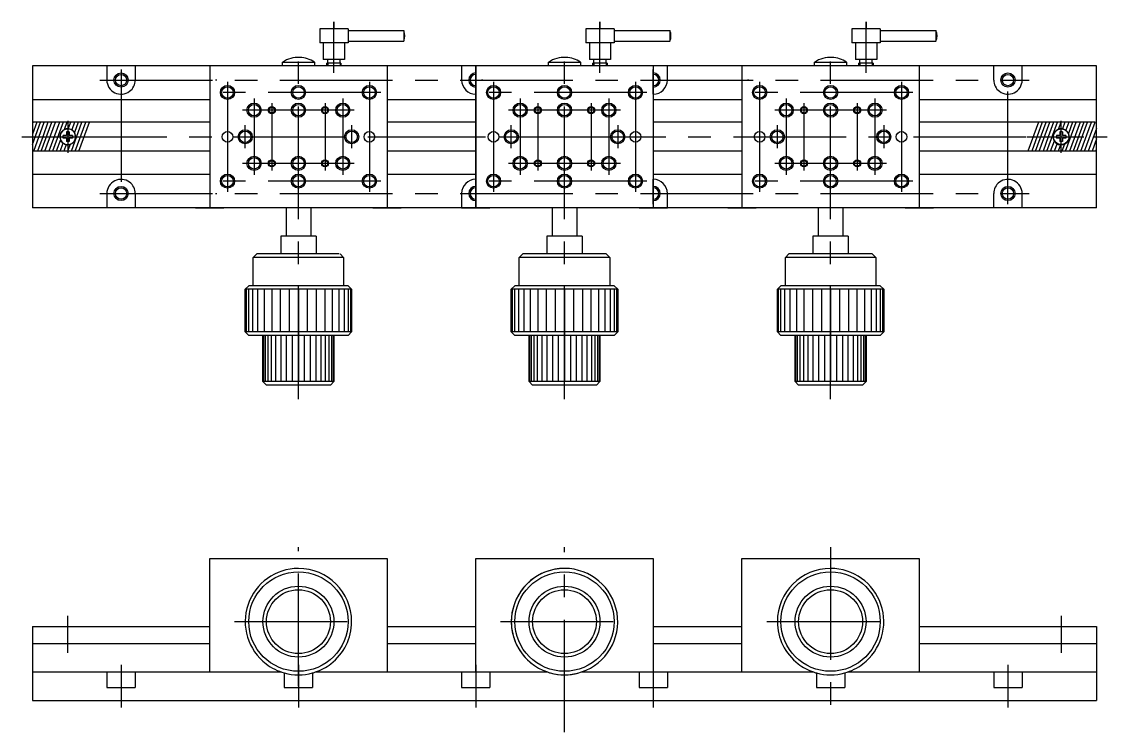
# Model space of a CAD drawing. Extents: x 10 to 536, y -169 to 372.
# Drawn here: x 47 to 353, y 171.9 to 372.3 of the extents above; entities that cross this region are included whole.
import ezdxf

# ---------------------------------------------------------------- set-up
doc = ezdxf.new("R2010")
doc.units = 0
doc.linetypes.add('CENTER', pattern=[50.8, 31.75, -6.35, 6.35, -6.35])
doc.layers.get('0').update_dxf_attribs({"linetype": 'CONTINUOUS'})
doc.layers.add('CENTER', color=1, linetype='CENTER')

msp = doc.modelspace()

# ---------------------------------------------------------------- linework, layer by layer
at = {"color": 7, "linetype": 'CONTINUOUS'}
for p, q in [((131, 370.29), (131, 366.29)), ((135, 370.29), (131, 370.29)), ((139, 370.29), (135, 370.29)), ((139, 370.29), (139, 366.29)), ((206, 370.29), (206, 366.29)), ((210, 370.29), (206, 370.29)), ((214, 370.29), (210, 370.29)), ((214, 370.29), (214, 366.29)), ((285, 370.29), (281, 370.29)), ((281, 370.29), (281, 366.29)), ((289, 370.29), (285, 370.29)), ((289, 370.29), (289, 366.29)), ((139, 369.79), (154.71, 369.79)), ((139, 369.79), (139, 366.79)), ((139, 369.54), (139, 367.04)), ((154.71, 369.79), (154.71, 366.79)), ((214, 369.79), (229.71, 369.79)), ((214, 369.79), (214, 366.79)), ((214, 369.54), (214, 367.04)), ((229.71, 369.79), (229.71, 366.79)), ((289, 369.79), (289, 366.79)), ((289, 369.79), (304.71, 369.79)), ((289, 369.54), (289, 367.04)), ((304.71, 369.79), (304.71, 366.79)), ((132, 366.29), (131, 366.29)), ((132, 366.29), (131.54, 366.29)), ((132, 366.29), (132, 361.59)), ((138, 366.29), (132, 366.29)), ((138.46, 366.29), (138, 366.29)), ((138, 366.29), (138, 361.59)), ((139, 366.29), (138.46, 366.29)), ((139, 367.04), (139, 366.29)), ((139, 366.79), (154.71, 366.79)), ((207, 366.29), (206, 366.29)), ((207, 366.29), (206.54, 366.29)), ((207, 366.29), (207, 361.59)), ((213, 366.29), (207, 366.29)), ((213.46, 366.29), (213, 366.29)), ((213, 366.29), (213, 361.59)), ((214, 366.29), (213.46, 366.29)), ((214, 367.04), (214, 366.29)), ((214, 366.79), (229.71, 366.79)), ((282, 366.29), (281, 366.29)), ((282, 366.29), (281.54, 366.29)), ((288, 366.29), (282, 366.29)), ((282, 366.29), (282, 361.59)), ((288, 366.29), (288, 361.59)), ((288.46, 366.29), (288, 366.29)), ((289, 366.29), (288.46, 366.29)), ((289, 367.04), (289, 366.29)), ((289, 366.79), (304.71, 366.79)), ((133.28, 361.59), (132, 361.59)), ((133, 361.59), (132.5, 361.59)), ((133.28, 360.59), (133.28, 361.59)), ((135, 361.59), (133.28, 361.59)), ((136.73, 361.59), (135, 361.59)), ((136.73, 361.59), (135, 361.59)), ((136.73, 360.59), (136.73, 361.59)), ((137, 361.59), (136.73, 361.59)), ((137, 361.59), (136.73, 361.59)), ((138, 361.59), (137, 361.59)), ((137.5, 361.59), (137, 361.59)), ((137.5, 361.59), (137, 361.59)), ((208.28, 361.59), (207, 361.59)), ((208, 361.59), (207.5, 361.59)), ((208.28, 360.59), (208.28, 361.59)), ((210, 361.59), (208.28, 361.59)), ((211.73, 361.59), (210, 361.59)), ((211.73, 361.59), (210, 361.59)), ((211.73, 360.59), (211.73, 361.59)), ((212, 361.59), (211.73, 361.59)), ((212, 361.59), (211.73, 361.59)), ((213, 361.59), (212, 361.59)), ((212.5, 361.59), (212, 361.59)), ((212.5, 361.59), (212, 361.59)), ((283.28, 361.59), (282, 361.59)), ((283, 361.59), (282.5, 361.59)), ((285, 361.59), (283.28, 361.59)), ((283.28, 360.59), (283.28, 361.59)), ((286.73, 361.59), (285, 361.59)), ((286.73, 361.59), (285, 361.59)), ((287, 361.59), (286.73, 361.59)), ((287, 361.59), (286.73, 361.59)), ((286.73, 360.59), (286.73, 361.59)), ((287.5, 361.59), (287, 361.59)), ((287.5, 361.59), (287, 361.59)), ((288, 361.59), (287, 361.59)), ((100, 359.84), (50, 359.84)), ((50, 359.84), (50, 357.84)), ((50, 359.84), (50, 357.84)), ((71, 359.84), (71, 355.84)), ((71, 359.84), (71, 355.84)), ((79, 359.84), (79, 355.84)), ((100, 359.84), (100, 319.84)), ((150, 359.84), (100, 359.84)), ((120.5, 359.84), (120.5, 360.85)), ((120.5, 360.85), (129.5, 360.85)), ((129.5, 360.85), (129.5, 359.84)), ((133.28, 360.59), (133, 360.59)), ((133, 359.84), (133, 360.59)), ((133.28, 359.84), (133, 359.84)), ((136.73, 360.59), (133.28, 360.59)), ((136.73, 359.84), (133.28, 359.84)), ((137, 360.59), (136.73, 360.59)), ((137, 359.84), (136.73, 359.84)), ((137, 360.59), (137, 359.84)), ((225, 359.84), (150, 359.84)), ((150, 359.84), (150, 319.84)), ((171, 359.84), (171, 355.84)), ((171, 359.84), (171, 355.84)), ((175, 319.84), (175, 359.84)), ((175, 359.84), (175, 319.84)), ((225, 359.84), (175, 359.84)), ((195.5, 359.84), (195.5, 360.85)), ((195.5, 360.85), (204.5, 360.85)), ((204.5, 360.85), (204.5, 359.84)), ((208.28, 360.59), (208, 360.59)), ((208, 359.84), (208, 360.59)), ((208.28, 359.84), (208, 359.84)), ((211.73, 360.59), (208.28, 360.59)), ((211.73, 359.84), (208.28, 359.84)), ((212, 360.59), (211.73, 360.59)), ((212, 359.84), (211.73, 359.84)), ((212, 360.59), (212, 359.84)), ((350, 359.84), (225, 359.84)), ((225, 359.84), (225, 319.84)), ((229, 355.84), (229, 359.84)), ((229, 355.84), (229, 359.84)), ((300, 359.84), (250, 359.84)), ((250, 359.84), (250, 343.94)), ((270.5, 360.85), (279.5, 360.85)), ((270.5, 359.84), (270.5, 360.85)), ((279.5, 360.85), (279.5, 359.84)), ((283, 359.84), (283, 360.59)), ((283.28, 360.59), (283, 360.59)), ((283.28, 359.84), (283, 359.84)), ((286.73, 360.59), (283.28, 360.59)), ((286.73, 359.84), (283.28, 359.84)), ((287, 360.59), (286.73, 360.59)), ((287, 359.84), (286.73, 359.84)), ((287, 360.59), (287, 359.84)), ((300, 359.84), (300, 343.94)), ((321, 355.84), (321, 359.84)), ((329, 355.84), (329, 359.84)), ((329, 355.84), (329, 359.84)), ((350, 342.2), (350, 359.84)), ((50, 357.84), (50, 319.84)), ((50, 354.09), (50, 343.94)), ((50, 350.34), (100, 350.34)), ((150, 350.34), (175, 350.34)), ((225, 350.34), (250, 350.34)), ((300, 350.34), (350, 350.34)), ((57.61, 343.94), (50, 343.94)), ((50, 343.94), (50, 343.84)), ((50, 343.84), (50, 343.5)), ((50, 343.5), (50, 340.58)), ((58.67, 343.94), (57.61, 343.94)), ((59.74, 343.94), (58.67, 343.94)), ((60.8, 343.94), (59.74, 343.94)), ((61.86, 343.94), (60.8, 343.94)), ((62.93, 343.94), (61.86, 343.94)), ((63.99, 343.94), (62.93, 343.94)), ((65.06, 343.94), (63.99, 343.94)), ((66.12, 343.94), (65.06, 343.94)), ((100, 343.94), (66.12, 343.94)), ((175, 343.94), (150, 343.94)), ((250, 343.94), (225, 343.94)), ((250, 343.94), (250, 335.74)), ((300, 343.94), (300, 335.74)), ((333.61, 343.94), (300, 343.94)), ((334.67, 343.94), (333.61, 343.94)), ((341.06, 343.94), (334.67, 343.94)), ((342.12, 343.94), (341.06, 343.94)), ((343.18, 343.94), (342.12, 343.94)), ((344.25, 343.94), (343.18, 343.94)), ((345.31, 343.94), (344.25, 343.94)), ((346.38, 343.94), (345.31, 343.94)), ((347.44, 343.94), (346.38, 343.94)), ((348.51, 343.94), (347.44, 343.94)), ((349.57, 343.94), (348.51, 343.94)), ((50, 340.58), (50, 337.65)), ((58.65, 339.44), (58.65, 340.24)), ((59.6, 340.24), (58.65, 340.24)), ((60.4, 341.19), (59.6, 341.19)), ((59.6, 341.19), (59.6, 340.24)), ((60.4, 341.19), (60.4, 340.24)), ((61.35, 340.24), (60.4, 340.24)), ((61.35, 340.24), (61.35, 339.44)), ((100, 342.34), (100, 337.34)), ((150, 339.84), (150, 337.34)), ((175, 342.34), (175, 337.34)), ((250, 342.34), (250, 337.34)), ((300, 339.84), (300, 337.34)), ((339.6, 340.24), (338.65, 340.24)), ((338.65, 340.24), (338.65, 339.44)), ((339.6, 341.19), (339.6, 340.24)), ((340.4, 341.19), (339.6, 341.19)), ((340.4, 341.19), (340.4, 340.24)), ((341.35, 340.24), (340.4, 340.24)), ((341.35, 340.24), (341.35, 339.44)), ((350, 339.27), (350, 342.2)), ((50, 337.65), (50, 335.84)), ((59.6, 339.44), (58.65, 339.44)), ((59.6, 339.44), (59.6, 338.49)), ((60.4, 338.49), (59.6, 338.49)), ((61.35, 339.44), (60.4, 339.44)), ((60.4, 339.44), (60.4, 338.49)), ((100, 337.34), (100, 325.59)), ((175, 337.34), (175, 325.59)), ((250, 337.34), (250, 325.59)), ((339.6, 339.44), (338.65, 339.44)), ((339.6, 339.44), (339.6, 338.49)), ((340.4, 338.49), (339.6, 338.49)), ((340.4, 339.44), (340.4, 338.49)), ((341.35, 339.44), (340.4, 339.44)), ((350, 336.35), (350, 339.27)), ((50, 335.84), (50, 329.34)), ((50.37, 335.74), (50, 335.74)), ((51.43, 335.74), (50.37, 335.74)), ((52.49, 335.74), (51.43, 335.74)), ((53.56, 335.74), (52.49, 335.74)), ((54.62, 335.74), (53.56, 335.74)), ((55.69, 335.74), (54.62, 335.74)), ((56.75, 335.74), (55.69, 335.74)), ((57.82, 335.74), (56.75, 335.74)), ((58.88, 335.74), (57.82, 335.74)), ((59.94, 335.74), (58.88, 335.74)), ((61.01, 335.74), (59.94, 335.74)), ((62.07, 335.74), (61.01, 335.74)), ((63.14, 335.74), (62.07, 335.74)), ((100, 335.74), (63.14, 335.74)), ((175, 335.74), (150, 335.74)), ((250, 335.74), (225, 335.74)), ((250, 335.74), (250, 319.84)), ((330.62, 335.74), (300, 335.74)), ((300, 335.74), (300, 319.84)), ((331.69, 335.74), (330.62, 335.74)), ((332.75, 335.74), (331.69, 335.74)), ((347.65, 335.74), (332.75, 335.74)), ((333.81, 335.74), (333.45, 335.74)), ((334.88, 335.74), (333.81, 335.74)), ((335.94, 335.74), (334.88, 335.74)), ((337.01, 335.74), (335.94, 335.74)), ((338.07, 335.74), (337.01, 335.74)), ((339.14, 335.74), (338.07, 335.74)), ((340.2, 335.74), (339.14, 335.74)), ((341.26, 335.74), (340.2, 335.74)), ((342.33, 335.74), (341.26, 335.74)), ((343.39, 335.74), (342.33, 335.74)), ((344.46, 335.74), (343.39, 335.74)), ((345.52, 335.74), (344.46, 335.74)), ((346.58, 335.74), (345.52, 335.74)), ((348.71, 335.74), (347.65, 335.74)), ((349.78, 335.74), (348.71, 335.74)), ((350, 335.74), (349.78, 335.74)), ((350, 335.74), (350, 336.35)), ((350, 329.71), (350, 335.74)), ((50, 329.34), (100, 329.34)), ((150, 329.34), (175, 329.34)), ((225, 329.34), (250, 329.34)), ((300, 329.34), (350, 329.34)), ((350, 325.59), (350, 329.71)), ((350, 319.84), (350, 325.59)), ((71, 323.84), (71, 319.84)), ((79, 323.84), (79, 319.84)), ((171, 323.84), (171, 319.84)), ((229, 319.84), (229, 323.84)), ((321, 319.84), (321, 323.84)), ((329, 319.84), (329, 323.84)), ((350, 319.84), (350, 324.24)), ((150, 319.84), (50, 319.84)), ((100, 319.84), (50, 319.84)), ((96, 319.84), (104, 319.84)), ((121.5, 319.84), (100, 319.84)), ((121.5, 319.84), (121.5, 311.84)), ((128.5, 319.84), (128.5, 311.84)), ((150, 319.84), (128.5, 319.84)), ((146, 319.84), (154, 319.84)), ((350, 319.84), (150, 319.84)), ((171, 319.84), (179, 319.84)), ((196.5, 319.84), (175, 319.84)), ((196.5, 319.84), (196.5, 311.84)), ((203.5, 319.84), (203.5, 311.84)), ((225, 319.84), (203.5, 319.84)), ((221, 319.84), (229, 319.84)), ((246, 319.84), (254, 319.84)), ((271.5, 319.84), (250, 319.84)), ((271.5, 319.84), (271.5, 311.84)), ((300, 319.84), (278.5, 319.84)), ((278.5, 319.84), (278.5, 311.84)), ((296, 319.84), (304, 319.84)), ((120, 311.84), (120, 306.84)), ((121.5, 311.84), (120, 311.84)), ((130, 311.84), (120, 311.84)), ((120, 311.84), (120, 306.84)), ((128.5, 311.84), (121.5, 311.84)), ((130, 311.84), (128.5, 311.84)), ((130, 311.84), (130, 306.84)), ((130, 311.84), (130, 306.84)), ((195, 311.84), (195, 306.84)), ((196.5, 311.84), (195, 311.84)), ((205, 311.84), (195, 311.84)), ((195, 311.84), (195, 306.84)), ((203.5, 311.84), (196.5, 311.84)), ((205, 311.84), (203.5, 311.84)), ((205, 311.84), (205, 306.84)), ((205, 311.84), (205, 306.84)), ((270, 311.84), (270, 306.84)), ((280, 311.84), (270, 311.84)), ((271.5, 311.84), (270, 311.84)), ((270, 311.84), (270, 306.84)), ((278.5, 311.84), (271.5, 311.84)), ((280, 311.84), (278.5, 311.84)), ((280, 311.84), (280, 306.84)), ((280, 311.84), (280, 306.84)), ((112.25, 305.84), (113.25, 306.84)), ((120, 306.84), (113.25, 306.84)), ((128.5, 306.84), (120, 306.84)), ((128.5, 306.84), (120, 306.84)), ((128.5, 306.84), (128.5, 306.74)), ((130, 306.84), (128.5, 306.84)), ((128.5, 306.84), (128.5, 306.74)), ((130, 306.84), (128.5, 306.84)), ((136.5, 306.84), (130, 306.84)), ((136.75, 306.84), (137.75, 305.84)), ((187.25, 305.84), (188.25, 306.84)), ((195, 306.84), (188.25, 306.84)), ((203.5, 306.84), (195, 306.84)), ((203.5, 306.84), (195, 306.84)), ((203.5, 306.84), (203.5, 306.74)), ((205, 306.84), (203.5, 306.84)), ((203.5, 306.84), (203.5, 306.74)), ((205, 306.84), (203.5, 306.84)), ((211.75, 306.84), (205, 306.84)), ((211.75, 306.84), (212.75, 305.84)), ((262.25, 305.84), (263.25, 306.84)), ((270, 306.84), (263.25, 306.84)), ((278.5, 306.84), (270, 306.84)), ((278.5, 306.84), (270, 306.84)), ((280, 306.84), (278.5, 306.84)), ((278.5, 306.84), (278.5, 306.74)), ((280, 306.84), (278.5, 306.84)), ((278.5, 306.84), (278.5, 306.74)), ((286.75, 306.84), (280, 306.84)), ((286.75, 306.84), (287.75, 305.84)), ((137.75, 305.84), (112.25, 305.84)), ((112.25, 297.84), (112.25, 305.84)), ((137.75, 305.84), (137.75, 297.84)), ((212.75, 305.84), (187.25, 305.84)), ((187.25, 297.84), (187.25, 305.84)), ((212.75, 305.84), (212.75, 297.84)), ((262.25, 297.84), (262.25, 305.84)), ((287.75, 305.84), (262.25, 305.84)), ((287.75, 305.84), (287.75, 297.84)), ((110, 296.84), (111, 297.84)), ((110, 284.84), (110, 296.84)), ((110.23, 296.84), (110, 296.84)), ((125, 296.84), (110, 296.84)), ((110, 296.84), (110, 284.84)), ((110.9, 296.84), (110.23, 296.84)), ((112.01, 296.84), (110.9, 296.84)), ((139, 297.84), (111, 297.84)), ((113.51, 296.84), (112.01, 296.84)), ((115.36, 296.84), (113.51, 296.84)), ((117.5, 296.84), (115.36, 296.84)), ((119.87, 296.84), (117.5, 296.84)), ((122.4, 296.84), (119.87, 296.84)), ((125, 296.84), (122.4, 296.84)), ((127.6, 296.84), (125, 296.84)), ((130.13, 296.84), (127.6, 296.84)), ((132.5, 296.84), (130.13, 296.84)), ((134.64, 296.84), (132.5, 296.84)), ((136.49, 296.84), (134.64, 296.84)), ((137.99, 296.84), (136.49, 296.84)), ((139.1, 296.84), (137.99, 296.84)), ((140, 296.84), (139, 297.84)), ((139.77, 296.84), (139.1, 296.84)), ((140, 296.84), (139.77, 296.84)), ((140, 296.84), (140, 284.84)), ((185, 296.84), (186, 297.84)), ((185, 284.84), (185, 296.84)), ((185.06, 296.84), (185, 296.84)), ((200, 296.84), (185, 296.84)), ((185, 296.84), (185, 284.84)), ((185.23, 296.84), (185.06, 296.84)), ((185.51, 296.84), (185.23, 296.84)), ((185.9, 296.84), (185.51, 296.84)), ((186.41, 296.84), (185.9, 296.84)), ((214, 297.84), (186, 297.84)), ((187.01, 296.84), (186.41, 296.84)), ((187.71, 296.84), (187.01, 296.84)), ((188.51, 296.84), (187.71, 296.84)), ((189.39, 296.84), (188.51, 296.84)), ((190.36, 296.84), (189.39, 296.84)), ((191.4, 296.84), (190.36, 296.84)), ((192.5, 296.84), (191.4, 296.84)), ((193.66, 296.84), (192.5, 296.84)), ((194.87, 296.84), (193.66, 296.84)), ((196.12, 296.84), (194.87, 296.84)), ((197.4, 296.84), (196.12, 296.84)), ((198.69, 296.84), (197.4, 296.84)), ((200, 296.84), (198.69, 296.84)), ((201.31, 296.84), (200, 296.84)), ((202.6, 296.84), (201.31, 296.84)), ((203.88, 296.84), (202.6, 296.84)), ((205.13, 296.84), (203.88, 296.84)), ((206.34, 296.84), (205.13, 296.84)), ((207.5, 296.84), (206.34, 296.84)), ((208.6, 296.84), (207.5, 296.84)), ((209.64, 296.84), (208.6, 296.84)), ((210.61, 296.84), (209.64, 296.84)), ((211.49, 296.84), (210.61, 296.84)), ((212.29, 296.84), (211.49, 296.84)), ((212.99, 296.84), (212.29, 296.84)), ((213.59, 296.84), (212.99, 296.84)), ((214.1, 296.84), (213.59, 296.84)), ((215, 296.84), (214, 297.84)), ((214.49, 296.84), (214.1, 296.84)), ((214.77, 296.84), (214.49, 296.84)), ((214.94, 296.84), (214.77, 296.84)), ((215, 296.84), (214.94, 296.84)), ((215, 296.84), (215, 284.84)), ((260, 296.84), (261, 297.84)), ((260, 296.84), (260, 284.84)), ((275, 296.84), (260, 296.84)), ((260.06, 296.84), (260, 296.84)), ((260, 284.84), (260, 296.84)), ((260.23, 296.84), (260.06, 296.84)), ((260.51, 296.84), (260.23, 296.84)), ((260.9, 296.84), (260.51, 296.84)), ((261.41, 296.84), (260.9, 296.84)), ((289, 297.84), (261, 297.84)), ((262.01, 296.84), (261.41, 296.84)), ((262.71, 296.84), (262.01, 296.84)), ((263.51, 296.84), (262.71, 296.84)), ((264.39, 296.84), (263.51, 296.84)), ((265.36, 296.84), (264.39, 296.84)), ((266.4, 296.84), (265.36, 296.84)), ((267.5, 296.84), (266.4, 296.84)), ((268.66, 296.84), (267.5, 296.84)), ((269.87, 296.84), (268.66, 296.84)), ((271.12, 296.84), (269.87, 296.84)), ((272.4, 296.84), (271.12, 296.84)), ((273.69, 296.84), (272.4, 296.84)), ((275, 296.84), (273.69, 296.84)), ((276.31, 296.84), (275, 296.84)), ((277.6, 296.84), (276.31, 296.84)), ((278.88, 296.84), (277.6, 296.84)), ((280.13, 296.84), (278.88, 296.84)), ((281.34, 296.84), (280.13, 296.84)), ((282.5, 296.84), (281.34, 296.84)), ((283.6, 296.84), (282.5, 296.84)), ((284.64, 296.84), (283.6, 296.84)), ((285.61, 296.84), (284.64, 296.84)), ((286.49, 296.84), (285.61, 296.84)), ((287.29, 296.84), (286.49, 296.84)), ((287.99, 296.84), (287.29, 296.84)), ((288.59, 296.84), (287.99, 296.84)), ((289.1, 296.84), (288.59, 296.84)), ((290, 296.84), (289, 297.84)), ((289.49, 296.84), (289.1, 296.84)), ((289.77, 296.84), (289.49, 296.84)), ((289.94, 296.84), (289.77, 296.84)), ((290, 296.84), (289.94, 296.84)), ((290, 296.84), (290, 284.84)), ((110.23, 284.84), (110, 284.84)), ((125, 284.84), (110, 284.84)), ((110, 284.84), (111, 283.84)), ((110.9, 284.84), (110.23, 284.84)), ((112.01, 284.84), (110.9, 284.84)), ((113.51, 284.84), (112.01, 284.84)), ((115.36, 284.84), (113.51, 284.84)), ((117.5, 284.84), (115.36, 284.84)), ((119.87, 284.84), (117.5, 284.84)), ((122.4, 284.84), (119.87, 284.84)), ((125, 284.84), (122.4, 284.84)), ((127.6, 284.84), (125, 284.84)), ((130.13, 284.84), (127.6, 284.84)), ((132.5, 284.84), (130.13, 284.84)), ((134.64, 284.84), (132.5, 284.84)), ((136.49, 284.84), (134.64, 284.84)), ((137.99, 284.84), (136.49, 284.84)), ((139.1, 284.84), (137.99, 284.84)), ((140, 284.84), (139, 283.84)), ((139.77, 284.84), (139.1, 284.84)), ((140, 284.84), (139.77, 284.84)), ((185.06, 284.84), (185, 284.84)), ((200, 284.84), (185, 284.84)), ((185, 284.84), (186, 283.84)), ((185.23, 284.84), (185.06, 284.84)), ((185.51, 284.84), (185.23, 284.84)), ((185.9, 284.84), (185.51, 284.84)), ((186.41, 284.84), (185.9, 284.84)), ((187.01, 284.84), (186.41, 284.84)), ((187.71, 284.84), (187.01, 284.84)), ((188.51, 284.84), (187.71, 284.84)), ((189.39, 284.84), (188.51, 284.84)), ((190.36, 284.84), (189.39, 284.84)), ((191.4, 284.84), (190.36, 284.84)), ((192.5, 284.84), (191.4, 284.84)), ((193.66, 284.84), (192.5, 284.84)), ((194.87, 284.84), (193.66, 284.84)), ((196.12, 284.84), (194.87, 284.84)), ((197.4, 284.84), (196.12, 284.84)), ((198.69, 284.84), (197.4, 284.84)), ((200, 284.84), (198.69, 284.84)), ((201.31, 284.84), (200, 284.84)), ((202.6, 284.84), (201.31, 284.84)), ((203.88, 284.84), (202.6, 284.84)), ((205.13, 284.84), (203.88, 284.84)), ((206.34, 284.84), (205.13, 284.84)), ((207.5, 284.84), (206.34, 284.84)), ((208.6, 284.84), (207.5, 284.84)), ((209.64, 284.84), (208.6, 284.84)), ((210.61, 284.84), (209.64, 284.84)), ((211.49, 284.84), (210.61, 284.84)), ((212.29, 284.84), (211.49, 284.84)), ((212.99, 284.84), (212.29, 284.84)), ((213.59, 284.84), (212.99, 284.84)), ((214.1, 284.84), (213.59, 284.84)), ((215, 284.84), (214, 283.84)), ((214.49, 284.84), (214.1, 284.84)), ((214.77, 284.84), (214.49, 284.84)), ((214.94, 284.84), (214.77, 284.84)), ((215, 284.84), (214.94, 284.84)), ((260, 284.84), (261, 283.84)), ((275, 284.84), (260, 284.84)), ((260.06, 284.84), (260, 284.84)), ((260.23, 284.84), (260.06, 284.84)), ((260.51, 284.84), (260.23, 284.84)), ((260.9, 284.84), (260.51, 284.84)), ((261.41, 284.84), (260.9, 284.84)), ((262.01, 284.84), (261.41, 284.84)), ((262.71, 284.84), (262.01, 284.84)), ((263.51, 284.84), (262.71, 284.84)), ((264.39, 284.84), (263.51, 284.84)), ((265.36, 284.84), (264.39, 284.84)), ((266.4, 284.84), (265.36, 284.84)), ((267.5, 284.84), (266.4, 284.84)), ((268.66, 284.84), (267.5, 284.84)), ((269.87, 284.84), (268.66, 284.84)), ((271.12, 284.84), (269.87, 284.84)), ((272.4, 284.84), (271.12, 284.84)), ((273.69, 284.84), (272.4, 284.84)), ((275, 284.84), (273.69, 284.84)), ((276.31, 284.84), (275, 284.84)), ((277.6, 284.84), (276.31, 284.84)), ((278.88, 284.84), (277.6, 284.84)), ((280.13, 284.84), (278.88, 284.84)), ((281.34, 284.84), (280.13, 284.84)), ((282.5, 284.84), (281.34, 284.84)), ((283.6, 284.84), (282.5, 284.84)), ((284.64, 284.84), (283.6, 284.84)), ((285.61, 284.84), (284.64, 284.84)), ((286.49, 284.84), (285.61, 284.84)), ((287.29, 284.84), (286.49, 284.84)), ((287.99, 284.84), (287.29, 284.84)), ((288.59, 284.84), (287.99, 284.84)), ((289.1, 284.84), (288.59, 284.84)), ((290, 284.84), (289, 283.84)), ((289.49, 284.84), (289.1, 284.84)), ((289.77, 284.84), (289.49, 284.84)), ((289.94, 284.84), (289.77, 284.84)), ((290, 284.84), (289.94, 284.84)), ((115.15, 283.84), (111, 283.84)), ((125, 283.84), (111, 283.84)), ((115, 270.84), (115, 283.84)), ((115, 283.84), (115, 270.84)), ((115.6, 283.84), (115.15, 283.84)), ((116.34, 283.84), (115.6, 283.84)), ((117.34, 283.84), (116.34, 283.84)), ((118.57, 283.84), (117.34, 283.84)), ((120, 283.84), (118.57, 283.84)), ((121.58, 283.84), (120, 283.84)), ((123.26, 283.84), (121.58, 283.84)), ((125, 283.84), (123.26, 283.84)), ((126.74, 283.84), (125, 283.84)), ((128.42, 283.84), (126.74, 283.84)), ((130, 283.84), (128.42, 283.84)), ((131.43, 283.84), (130, 283.84)), ((132.66, 283.84), (131.43, 283.84)), ((133.66, 283.84), (132.66, 283.84)), ((134.4, 283.84), (133.66, 283.84)), ((134.85, 283.84), (134.4, 283.84)), ((139, 283.84), (134.85, 283.84)), ((135, 283.84), (135, 270.84)), ((190.04, 283.84), (186, 283.84)), ((200, 283.84), (186, 283.84)), ((190, 270.84), (190, 283.84)), ((190, 283.84), (190, 270.84)), ((190.15, 283.84), (190.04, 283.84)), ((190.34, 283.84), (190.15, 283.84)), ((190.6, 283.84), (190.34, 283.84)), ((190.94, 283.84), (190.6, 283.84)), ((191.34, 283.84), (190.94, 283.84)), ((191.81, 283.84), (191.34, 283.84)), ((192.34, 283.84), (191.81, 283.84)), ((192.93, 283.84), (192.34, 283.84)), ((193.57, 283.84), (192.93, 283.84)), ((194.26, 283.84), (193.57, 283.84)), ((195, 283.84), (194.26, 283.84)), ((195.77, 283.84), (195, 283.84)), ((196.58, 283.84), (195.77, 283.84)), ((197.41, 283.84), (196.58, 283.84)), ((198.26, 283.84), (197.41, 283.84)), ((199.13, 283.84), (198.26, 283.84)), ((200, 283.84), (199.13, 283.84)), ((200.87, 283.84), (200, 283.84)), ((201.74, 283.84), (200.87, 283.84)), ((202.59, 283.84), (201.74, 283.84)), ((203.42, 283.84), (202.59, 283.84)), ((204.23, 283.84), (203.42, 283.84)), ((205, 283.84), (204.23, 283.84)), ((205.74, 283.84), (205, 283.84)), ((206.43, 283.84), (205.74, 283.84)), ((207.07, 283.84), (206.43, 283.84)), ((207.66, 283.84), (207.07, 283.84)), ((208.19, 283.84), (207.66, 283.84)), ((208.66, 283.84), (208.19, 283.84)), ((209.06, 283.84), (208.66, 283.84)), ((209.4, 283.84), (209.06, 283.84)), ((209.66, 283.84), (209.4, 283.84)), ((209.85, 283.84), (209.66, 283.84)), ((209.96, 283.84), (209.85, 283.84)), ((214, 283.84), (209.96, 283.84)), ((210, 283.84), (210, 270.84)), ((275, 283.84), (261, 283.84)), ((265.04, 283.84), (261, 283.84)), ((265, 283.84), (265, 270.84)), ((265, 270.84), (265, 283.84)), ((265.15, 283.84), (265.04, 283.84)), ((265.34, 283.84), (265.15, 283.84)), ((265.6, 283.84), (265.34, 283.84)), ((265.94, 283.84), (265.6, 283.84)), ((266.34, 283.84), (265.94, 283.84)), ((266.81, 283.84), (266.34, 283.84)), ((267.34, 283.84), (266.81, 283.84)), ((267.93, 283.84), (267.34, 283.84)), ((268.57, 283.84), (267.93, 283.84)), ((269.26, 283.84), (268.57, 283.84)), ((270, 283.84), (269.26, 283.84)), ((270.77, 283.84), (270, 283.84)), ((271.58, 283.84), (270.77, 283.84)), ((272.41, 283.84), (271.58, 283.84)), ((273.26, 283.84), (272.41, 283.84)), ((274.13, 283.84), (273.26, 283.84)), ((275, 283.84), (274.13, 283.84)), ((275.87, 283.84), (275, 283.84)), ((276.74, 283.84), (275.87, 283.84)), ((277.59, 283.84), (276.74, 283.84)), ((278.42, 283.84), (277.59, 283.84)), ((279.23, 283.84), (278.42, 283.84)), ((280, 283.84), (279.23, 283.84)), ((280.74, 283.84), (280, 283.84)), ((281.43, 283.84), (280.74, 283.84)), ((282.07, 283.84), (281.43, 283.84)), ((282.66, 283.84), (282.07, 283.84)), ((283.19, 283.84), (282.66, 283.84)), ((283.66, 283.84), (283.19, 283.84)), ((284.06, 283.84), (283.66, 283.84)), ((284.4, 283.84), (284.06, 283.84)), ((284.66, 283.84), (284.4, 283.84)), ((284.85, 283.84), (284.66, 283.84)), ((284.96, 283.84), (284.85, 283.84)), ((289, 283.84), (284.96, 283.84)), ((285, 283.84), (285, 270.84)), ((115.15, 270.84), (115, 270.84)), ((125, 270.84), (115, 270.84)), ((115, 270.84), (116, 269.84)), ((115.6, 270.84), (115.15, 270.84)), ((116.34, 270.84), (115.6, 270.84)), ((134, 269.84), (116, 269.84)), ((117.34, 270.84), (116.34, 270.84)), ((118.57, 270.84), (117.34, 270.84)), ((120, 270.84), (118.57, 270.84)), ((121.58, 270.84), (120, 270.84)), ((125, 269.84), (121.5, 269.84)), ((123.26, 270.84), (121.58, 270.84)), ((125, 270.84), (123.26, 270.84)), ((126.74, 270.84), (125, 270.84)), ((128.42, 270.84), (126.74, 270.84)), ((130, 270.84), (128.42, 270.84)), ((131.43, 270.84), (130, 270.84)), ((132.66, 270.84), (131.43, 270.84)), ((133.66, 270.84), (132.66, 270.84)), ((134.4, 270.84), (133.66, 270.84)), ((135, 270.84), (134, 269.84)), ((134.85, 270.84), (134.4, 270.84)), ((135, 270.84), (134.85, 270.84)), ((190.04, 270.84), (190, 270.84)), ((200, 270.84), (190, 270.84)), ((190, 270.84), (191, 269.84)), ((190.15, 270.84), (190.04, 270.84)), ((190.34, 270.84), (190.15, 270.84)), ((190.6, 270.84), (190.34, 270.84)), ((190.94, 270.84), (190.6, 270.84)), ((191.34, 270.84), (190.94, 270.84)), ((209, 269.84), (191, 269.84)), ((191.81, 270.84), (191.34, 270.84)), ((192.34, 270.84), (191.81, 270.84)), ((192.93, 270.84), (192.34, 270.84)), ((193.57, 270.84), (192.93, 270.84)), ((194.26, 270.84), (193.57, 270.84)), ((195, 270.84), (194.26, 270.84)), ((195.77, 270.84), (195, 270.84)), ((196.58, 270.84), (195.77, 270.84)), ((200, 269.84), (196.5, 269.84)), ((197.41, 270.84), (196.58, 270.84)), ((198.26, 270.84), (197.41, 270.84)), ((199.13, 270.84), (198.26, 270.84)), ((200, 270.84), (199.13, 270.84)), ((200.87, 270.84), (200, 270.84)), ((201.74, 270.84), (200.87, 270.84)), ((202.59, 270.84), (201.74, 270.84)), ((203.42, 270.84), (202.59, 270.84)), ((204.23, 270.84), (203.42, 270.84)), ((205, 270.84), (204.23, 270.84)), ((205.74, 270.84), (205, 270.84)), ((206.43, 270.84), (205.74, 270.84)), ((207.07, 270.84), (206.43, 270.84)), ((207.66, 270.84), (207.07, 270.84)), ((208.19, 270.84), (207.66, 270.84)), ((208.66, 270.84), (208.19, 270.84)), ((209.06, 270.84), (208.66, 270.84)), ((210, 270.84), (209, 269.84)), ((209.4, 270.84), (209.06, 270.84)), ((209.66, 270.84), (209.4, 270.84)), ((209.85, 270.84), (209.66, 270.84)), ((209.96, 270.84), (209.85, 270.84)), ((210, 270.84), (209.96, 270.84)), ((265, 270.84), (266, 269.84)), ((275, 270.84), (265, 270.84)), ((265.04, 270.84), (265, 270.84)), ((265.15, 270.84), (265.04, 270.84)), ((265.34, 270.84), (265.15, 270.84)), ((265.6, 270.84), (265.34, 270.84)), ((265.94, 270.84), (265.6, 270.84)), ((266.34, 270.84), (265.94, 270.84)), ((284, 269.84), (266, 269.84)), ((266.81, 270.84), (266.34, 270.84)), ((267.34, 270.84), (266.81, 270.84)), ((267.93, 270.84), (267.34, 270.84)), ((268.57, 270.84), (267.93, 270.84)), ((269.26, 270.84), (268.57, 270.84)), ((270, 270.84), (269.26, 270.84)), ((270.77, 270.84), (270, 270.84)), ((271.58, 270.84), (270.77, 270.84)), ((275, 269.84), (271.5, 269.84)), ((272.41, 270.84), (271.58, 270.84)), ((273.26, 270.84), (272.41, 270.84)), ((274.13, 270.84), (273.26, 270.84)), ((275, 270.84), (274.13, 270.84)), ((275.87, 270.84), (275, 270.84)), ((276.74, 270.84), (275.87, 270.84)), ((277.59, 270.84), (276.74, 270.84)), ((278.42, 270.84), (277.59, 270.84)), ((279.23, 270.84), (278.42, 270.84)), ((280, 270.84), (279.23, 270.84)), ((280.74, 270.84), (280, 270.84)), ((281.43, 270.84), (280.74, 270.84)), ((282.07, 270.84), (281.43, 270.84)), ((282.66, 270.84), (282.07, 270.84)), ((283.19, 270.84), (282.66, 270.84)), ((283.66, 270.84), (283.19, 270.84)), ((284.06, 270.84), (283.66, 270.84)), ((285, 270.84), (284, 269.84)), ((284.4, 270.84), (284.06, 270.84)), ((284.66, 270.84), (284.4, 270.84)), ((284.85, 270.84), (284.66, 270.84)), ((284.96, 270.84), (284.85, 270.84)), ((285, 270.84), (284.96, 270.84)), ((100, 220.92), (150, 220.92)), ((100, 193.72), (100, 220.92)), ((150, 220.92), (150, 201.72)), ((175, 220.92), (225, 220.92)), ((175, 201.72), (175, 220.92)), ((225, 220.92), (225, 193.72)), ((250, 201.72), (250, 220.92)), ((250, 220.92), (300, 220.92)), ((300, 220.92), (300, 193.72)), ((50, 201.72), (50, 188.92)), ((50, 201.72), (100, 201.72)), ((150, 201.72), (175, 201.72)), ((150, 201.72), (150, 196.92)), ((175, 196.92), (175, 201.72)), ((225, 201.72), (250, 201.72)), ((250, 196.92), (250, 201.72)), ((300, 201.72), (350, 201.72)), ((350, 201.72), (350, 188.92)), ((50, 196.92), (100, 196.92)), ((150, 196.92), (175, 196.92)), ((150, 196.92), (150, 193.72)), ((175, 193.72), (175, 196.92)), ((225, 196.92), (250, 196.92)), ((250, 193.72), (250, 196.92)), ((300, 196.92), (350, 196.92)), ((100, 188.92), (100, 193.72)), ((150, 193.72), (150, 188.92)), ((175, 188.92), (175, 193.72)), ((225, 193.72), (225, 188.92)), ((250, 188.92), (250, 193.72)), ((300, 193.72), (300, 188.92)), ((50, 188.92), (120.17, 188.92)), ((50, 188.92), (50, 180.92)), ((71, 188.92), (71, 184.52)), ((79, 188.92), (79, 184.52)), ((121, 188.66), (121, 184.52)), ((129, 188.66), (129, 184.52)), ((129.83, 188.92), (195.17, 188.92)), ((171, 188.92), (171, 184.52)), ((179, 188.92), (179, 184.52)), ((204.83, 188.92), (270.17, 188.92)), ((221, 188.92), (221, 184.52)), ((229, 188.92), (229, 184.52)), ((271, 188.66), (271, 184.52)), ((279, 188.66), (279, 184.52)), ((279.83, 188.92), (350, 188.92)), ((321, 188.92), (321, 184.52)), ((329, 188.92), (329, 184.52)), ((350, 188.92), (350, 180.92)), ((71, 184.52), (79, 184.52)), ((121, 184.52), (129, 184.52)), ((171, 184.52), (179, 184.52)), ((221, 184.52), (229, 184.52)), ((271, 184.52), (279, 184.52)), ((321, 184.52), (329, 184.52)), ((50, 180.92), (350, 180.92))]:
    msp.add_line(p, q, dxfattribs=at)
at = {"color": 3, "linetype": 'CONTINUOUS'}
for p, q in [((133.28, 360.59), (133.28, 359.84)), ((136.73, 360.59), (136.73, 359.84)), ((208.28, 360.59), (208.28, 359.84)), ((211.73, 360.59), (211.73, 359.84)), ((283.28, 360.59), (283.28, 359.84)), ((286.73, 360.59), (286.73, 359.84)), ((50.16, 343.94), (50, 343.5)), ((51.22, 343.94), (50, 340.58)), ((50, 337.65), (52.29, 343.94)), ((50.37, 335.74), (53.35, 343.94)), ((52.49, 335.74), (55.48, 343.94)), ((54.41, 343.94), (52.92, 339.84)), ((53.56, 335.74), (56.54, 343.94)), ((57.61, 343.94), (54.62, 335.74)), ((58.67, 343.94), (55.69, 335.74)), ((59.74, 343.94), (58.97, 341.84)), ((60.13, 342.08), (60.8, 343.94)), ((61.01, 335.74), (63.99, 343.94)), ((61.86, 343.94), (61.09, 341.8)), ((62.93, 343.94), (61.88, 341.07)), ((62.07, 335.74), (65.06, 343.94)), ((63.14, 335.74), (66.12, 343.94)), ((333.61, 343.94), (330.62, 335.74)), ((334.67, 343.94), (331.69, 335.74)), ((332.75, 335.74), (335.73, 343.94)), ((333.81, 335.74), (336.8, 343.94)), ((335.94, 335.74), (338.93, 343.94)), ((337.86, 343.94), (336.37, 339.84)), ((339.27, 341.97), (339.99, 343.94)), ((341.06, 343.94), (340.37, 342.05)), ((341.26, 335.74), (344.25, 343.94)), ((342.12, 343.94), (341.3, 341.67)), ((343.18, 343.94), (342.04, 340.79)), ((345.31, 343.94), (342.33, 335.74)), ((346.38, 343.94), (343.39, 335.74)), ((344.46, 335.74), (347.44, 343.94)), ((345.52, 335.74), (348.51, 343.94)), ((346.58, 335.74), (349.57, 343.94)), ((52.92, 339.84), (51.43, 335.74)), ((336.37, 339.84), (334.88, 335.74)), ((350, 342.2), (347.65, 335.74)), ((57.93, 338.96), (56.75, 335.74)), ((57.82, 335.74), (58.65, 338.03)), ((59.57, 337.63), (58.88, 335.74)), ((60.65, 337.68), (59.94, 335.74)), ((337.01, 335.74), (338.08, 338.67)), ((338.86, 337.9), (338.07, 335.74)), ((339.81, 337.59), (339.14, 335.74)), ((340.95, 337.8), (340.2, 335.74)), ((350, 339.27), (348.71, 335.74)), ((349.78, 335.74), (350, 336.35)), ((110.23, 296.84), (110.23, 284.84)), ((110.9, 296.84), (110.9, 284.84)), ((112.01, 296.84), (112.01, 284.84)), ((113.51, 296.84), (113.51, 284.84)), ((115.36, 296.84), (115.36, 284.84)), ((117.5, 296.84), (117.5, 284.84)), ((119.87, 296.84), (119.87, 284.84)), ((122.4, 296.84), (122.4, 284.84)), ((125, 296.84), (125, 284.84)), ((127.6, 284.84), (127.6, 296.84)), ((130.13, 284.84), (130.13, 296.84)), ((132.5, 284.84), (132.5, 296.84)), ((134.64, 284.84), (134.64, 296.84)), ((136.49, 284.84), (136.49, 296.84)), ((137.99, 284.84), (137.99, 296.84)), ((139.1, 284.84), (139.1, 296.84)), ((139.77, 284.84), (139.77, 296.84)), ((185.23, 296.84), (185.23, 284.84)), ((185.9, 296.84), (185.9, 284.84)), ((187.01, 296.84), (187.01, 284.84)), ((188.51, 296.84), (188.51, 284.84)), ((190.36, 296.84), (190.36, 284.84)), ((192.5, 296.84), (192.5, 284.84)), ((194.87, 296.84), (194.87, 284.84)), ((197.4, 296.84), (197.4, 284.84)), ((200, 296.84), (200, 284.84)), ((202.6, 284.84), (202.6, 296.84)), ((205.13, 284.84), (205.13, 296.84)), ((207.5, 284.84), (207.5, 296.84)), ((209.64, 284.84), (209.64, 296.84)), ((211.49, 284.84), (211.49, 296.84)), ((212.99, 284.84), (212.99, 296.84)), ((214.1, 284.84), (214.1, 296.84)), ((214.77, 284.84), (214.77, 296.84)), ((260.23, 296.84), (260.23, 284.84)), ((260.9, 296.84), (260.9, 284.84)), ((262.01, 296.84), (262.01, 284.84)), ((263.51, 296.84), (263.51, 284.84)), ((265.36, 296.84), (265.36, 284.84)), ((267.5, 296.84), (267.5, 284.84)), ((269.87, 296.84), (269.87, 284.84)), ((272.4, 296.84), (272.4, 284.84)), ((275, 296.84), (275, 284.84)), ((277.6, 284.84), (277.6, 296.84)), ((280.13, 284.84), (280.13, 296.84)), ((282.5, 284.84), (282.5, 296.84)), ((284.64, 284.84), (284.64, 296.84)), ((286.49, 284.84), (286.49, 296.84)), ((287.99, 284.84), (287.99, 296.84)), ((289.1, 284.84), (289.1, 296.84)), ((289.77, 284.84), (289.77, 296.84)), ((115.15, 283.84), (115.15, 270.84)), ((115.6, 283.84), (115.6, 270.84)), ((116.34, 283.84), (116.34, 270.84)), ((117.34, 283.84), (117.34, 270.84)), ((118.57, 283.84), (118.57, 270.84)), ((120, 283.84), (120, 270.84)), ((121.58, 283.84), (121.58, 270.84)), ((123.26, 283.84), (123.26, 270.84)), ((125, 270.84), (125, 283.84)), ((126.74, 270.84), (126.74, 283.84)), ((128.42, 270.84), (128.42, 283.84)), ((130, 270.84), (130, 283.84)), ((131.43, 270.84), (131.43, 283.84)), ((132.66, 270.84), (132.66, 283.84)), ((133.66, 270.84), (133.66, 283.84)), ((134.4, 270.84), (134.4, 283.84)), ((134.85, 270.84), (134.85, 283.84)), ((190.15, 283.84), (190.15, 270.84)), ((190.6, 283.84), (190.6, 270.84)), ((191.34, 283.84), (191.34, 270.84)), ((192.34, 283.84), (192.34, 270.84)), ((193.57, 283.84), (193.57, 270.84)), ((195, 283.84), (195, 270.84)), ((196.58, 283.84), (196.58, 270.84)), ((198.26, 283.84), (198.26, 270.84)), ((200, 270.84), (200, 283.84)), ((201.74, 270.84), (201.74, 283.84)), ((203.42, 270.84), (203.42, 283.84)), ((205, 270.84), (205, 283.84)), ((206.43, 270.84), (206.43, 283.84)), ((207.66, 270.84), (207.66, 283.84)), ((208.66, 270.84), (208.66, 283.84)), ((209.4, 270.84), (209.4, 283.84)), ((209.85, 270.84), (209.85, 283.84)), ((265.15, 283.84), (265.15, 270.84)), ((265.6, 283.84), (265.6, 270.84)), ((266.34, 283.84), (266.34, 270.84)), ((267.34, 283.84), (267.34, 270.84)), ((268.57, 283.84), (268.57, 270.84)), ((270, 283.84), (270, 270.84)), ((271.58, 283.84), (271.58, 270.84)), ((273.26, 283.84), (273.26, 270.84)), ((275, 270.84), (275, 283.84)), ((276.74, 270.84), (276.74, 283.84)), ((278.42, 270.84), (278.42, 283.84)), ((280, 270.84), (280, 283.84)), ((281.43, 270.84), (281.43, 283.84)), ((282.66, 270.84), (282.66, 283.84)), ((283.66, 270.84), (283.66, 283.84)), ((284.4, 270.84), (284.4, 283.84)), ((284.85, 270.84), (284.85, 283.84)), ((129, 186.7), (129, 186.7)), ((196, 186.7), (196, 186.7)), ((271, 186.7), (271, 186.7))]:
    msp.add_line(p, q, dxfattribs=at)
for centre, radius in [((75, 355.84), 2), ((325, 355.84), 2), ((105, 352.34), 2), ((125, 352.34), 2), ((145, 352.34), 2), ((180, 352.34), 2), ((200, 352.34), 2), ((220, 352.34), 2), ((255, 352.34), 2), ((275, 352.34), 2), ((295, 352.34), 2), ((112.5, 347.34), 2), ((125, 347.34), 2), ((137.5, 347.34), 2), ((187.5, 347.34), 2), ((200, 347.34), 2), ((212.5, 347.34), 2), ((262.5, 347.34), 2), ((275, 347.34), 2), ((287.5, 347.34), 2), ((117.5, 347.34), 1), ((132.5, 347.34), 1), ((192.5, 347.34), 1), ((207.5, 347.34), 1), ((267.5, 347.34), 1), ((282.5, 347.34), 1), ((110, 339.84), 2), ((140, 339.84), 2), ((185, 339.84), 2), ((215, 339.84), 2), ((260, 339.84), 2), ((290, 339.84), 2), ((112.5, 332.34), 2), ((125, 332.34), 2), ((137.5, 332.34), 2), ((187.5, 332.34), 2), ((200, 332.34), 2), ((212.5, 332.34), 2), ((262.5, 332.34), 2), ((275, 332.34), 2), ((287.5, 332.34), 2), ((117.5, 332.34), 1), ((132.5, 332.34), 1), ((192.5, 332.34), 1), ((207.5, 332.34), 1), ((267.5, 332.34), 1), ((282.5, 332.34), 1), ((105, 327.34), 2), ((125, 327.34), 2), ((145, 327.34), 2), ((180, 327.34), 2), ((200, 327.34), 2), ((220, 327.34), 2), ((255, 327.34), 2), ((275, 327.34), 2), ((295, 327.34), 2), ((75, 323.84), 2), ((325, 323.84), 2)]:
    msp.add_circle(centre, radius, dxfattribs=at)
at = {"color": 7, "linetype": 'CONTINUOUS'}
for centre, radius in [((75, 355.84), 1.6), ((325, 355.84), 1.6), ((105, 352.34), 1.62), ((125, 352.34), 1.62), ((145, 352.34), 1.62), ((180, 352.34), 1.62), ((200, 352.34), 1.62), ((220, 352.34), 1.62), ((255, 352.34), 1.62), ((275, 352.34), 1.62), ((295, 352.34), 1.62), ((112.5, 347.34), 1.62), ((125, 347.34), 1.62), ((137.5, 347.34), 1.62), ((187.5, 347.34), 1.62), ((200, 347.34), 1.62), ((212.5, 347.34), 1.62), ((262.5, 347.34), 1.62), ((275, 347.34), 1.62), ((287.5, 347.34), 1.62), ((117.5, 347.34), 0.8), ((132.5, 347.34), 0.8), ((192.5, 347.34), 0.8), ((207.5, 347.34), 0.8), ((267.5, 347.34), 0.8), ((282.5, 347.34), 0.8), ((105, 339.84), 1.5), ((110, 339.84), 1.62), ((140, 339.84), 1.62), ((145, 339.84), 1.5), ((180, 339.84), 1.5), ((185, 339.84), 1.62), ((215, 339.84), 1.62), ((220, 339.84), 1.5), ((255, 339.84), 1.5), ((260, 339.84), 1.62), ((290, 339.84), 1.62), ((295, 339.84), 1.5), ((340, 339.84), 2.2), ((112.5, 332.34), 1.62), ((125, 332.34), 1.62), ((137.5, 332.34), 1.62), ((187.5, 332.34), 1.62), ((200, 332.34), 1.62), ((212.5, 332.34), 1.62), ((262.5, 332.34), 1.62), ((275, 332.34), 1.62), ((287.5, 332.34), 1.62), ((117.5, 332.34), 0.8), ((132.5, 332.34), 0.8), ((192.5, 332.34), 0.8), ((207.5, 332.34), 0.8), ((267.5, 332.34), 0.8), ((282.5, 332.34), 0.8), ((105, 327.34), 1.62), ((125, 327.34), 1.62), ((145, 327.34), 1.62), ((180, 327.34), 1.62), ((200, 327.34), 1.62), ((220, 327.34), 1.62), ((255, 327.34), 1.62), ((275, 327.34), 1.62), ((295, 327.34), 1.62), ((75, 323.84), 1.6), ((325, 323.84), 1.6), ((125, 203.12), 14), ((200, 203.12), 14), ((275, 203.12), 14), ((125, 203.12), 10), ((125, 203.12), 9), ((200, 203.12), 10), ((200, 203.12), 9), ((275, 203.12), 10), ((275, 203.12), 9)]:
    msp.add_circle(centre, radius, dxfattribs=at)
for centre, radius, start, end in [((151, 368.29), 4, 337.9757, 22.0243), ((226, 368.29), 4, 337.9757, 22.0243), ((301, 368.29), 4, 337.9757, 22.0243), ((125, 354.24), 8, 87.134, 124.2289), ((125, 354.24), 8, 55.7711, 87.134), ((200, 354.24), 8, 87.134, 124.2289), ((200, 354.24), 8, 55.7711, 87.134), ((275, 354.24), 8, 87.134, 124.2289), ((275, 354.24), 8, 55.7711, 87.134), ((75, 355.84), 4, 180, 307.3504), ((75, 355.84), 4, 307.3504, 0), ((175, 355.84), 4, 180, 270), ((175, 355.84), 1.6, 90, 180), ((175, 355.84), 1.6, 180, 270), ((225, 355.84), 1.6, 0, 90), ((225, 355.84), 1.6, 270, 0), ((225, 355.84), 4, 270, 0), ((325, 355.84), 4, 180, 232.6496), ((325, 355.84), 4, 232.6496, 0), ((60, 339.84), 2.25, 117.1954, 202.8046), ((60, 339.84), 2.2, 0, 201.3794), ((60, 339.84), 2.2, 201.3794, 0), ((60, 339.84), 2.25, 86.8119, 117.1954), ((60, 339.84), 2.25, 0, 86.8119), ((60, 339.84), 2.25, 286.8454, 0), ((340, 339.84), 2.25, 108.8109, 180), ((340, 339.84), 2.25, 180, 211.1891), ((340, 339.84), 2.25, 80.5042, 108.8109), ((340, 339.84), 2.25, 54.8031, 80.5042), ((340, 339.84), 2.25, 294.9574, 25.0426), ((340, 339.84), 2.25, 25.0426, 54.8031), ((60, 339.84), 2.25, 202.8046, 233.1881), ((60, 339.84), 2.25, 233.1881, 258.9292), ((60, 339.84), 2.25, 258.9292, 286.8454), ((340, 339.84), 2.25, 211.1891, 265.1969), ((340, 339.84), 2.25, 265.1969, 294.9574), ((75, 323.84), 4, 52.6496, 180), ((175, 323.84), 4, 90, 180), ((225, 323.84), 4, 0, 90), ((325, 323.84), 4, 0, 127.3504), ((75, 323.84), 4, 0, 52.6496), ((175, 323.84), 1.6, 90, 180), ((225, 323.84), 1.6, 0, 90), ((325, 323.84), 4, 127.3504, 180), ((175, 323.84), 1.6, 180, 270), ((225, 323.84), 1.6, 270, 0), ((125, 203.12), 15, 90, 232.4981), ((125, 203.12), 15, 0, 90), ((200, 203.12), 15, 90, 180), ((200, 203.12), 15, 288.7969, 251.2031), ((275, 203.12), 15, 90, 180), ((275, 203.12), 15, 307.5019, 90), ((125, 203.12), 15, 307.5019, 0), ((200, 203.12), 15, 180, 232.4981), ((275, 203.12), 15, 180, 232.4981), ((125, 203.12), 15, 232.4981, 254.534), ((125, 203.12), 15, 288.7969, 307.5019), ((275, 203.12), 15, 232.4981, 251.2031), ((275, 203.12), 15, 285.466, 307.5019), ((125, 203.12), 15, 254.534, 285.466), ((125, 203.12), 15, 285.466, 288.7969), ((200, 203.12), 15, 251.2031, 254.534), ((200, 203.12), 15, 254.534, 288.7969), ((200, 203.12), 15, 254.534, 285.466), ((275, 203.12), 15, 251.2031, 254.534), ((275, 203.12), 15, 254.534, 285.466)]:
    msp.add_arc(centre, radius, start, end, dxfattribs=at)
at = {"color": 3, "linetype": 'CONTINUOUS'}
for centre, start, end in [((175, 355.84), 90, 180), ((175, 355.84), 180, 270), ((225, 355.84), 0, 90), ((225, 355.84), 270, 0), ((175, 323.84), 90, 180), ((225, 323.84), 0, 90), ((175, 323.84), 180, 270), ((225, 323.84), 270, 0)]:
    msp.add_arc(centre, 2, start, end, dxfattribs=at)
at = {"layer": 'CENTER', "color": 1, "linetype": 'CENTER'}
for p, q in [((135, 372.29), (135, 370.29)), ((135, 370.29), (135, 372.29)), ((135, 357.84), (135, 370.29)), ((210, 372.29), (210, 370.29)), ((210, 370.29), (210, 372.29)), ((210, 357.84), (210, 370.29)), ((285, 370.29), (285, 372.29)), ((285, 372.29), (285, 370.29)), ((285, 357.84), (285, 370.29)), ((125, 265.84), (125, 363.84)), ((200, 265.84), (200, 363.84)), ((275, 265.84), (275, 363.84)), ((75, 358.84), (75, 320.84)), ((175, 358.84), (175, 357.44)), ((225, 357.44), (225, 358.84)), ((325, 320.84), (325, 358.84)), ((69, 355.84), (331, 355.84)), ((102, 355.84), (101.6, 355.84)), ((105, 355.34), (105, 324.34)), ((145, 355.34), (145, 324.34)), ((175, 357.44), (175, 354.24)), ((177, 355.84), (176.6, 355.84)), ((180, 355.34), (180, 324.34)), ((220, 355.34), (220, 324.34)), ((225, 354.24), (225, 357.44)), ((252, 355.84), (251.6, 355.84)), ((255, 355.34), (255, 324.34)), ((295, 355.34), (295, 324.34)), ((148.19, 352.34), (102, 352.34)), ((175, 354.24), (175, 351.84)), ((223.19, 352.34), (177, 352.34)), ((225, 351.84), (225, 354.24)), ((298.19, 352.34), (252, 352.34)), ((112.5, 350.59), (112.5, 329.09)), ((117.5, 349.34), (117.5, 330.34)), ((132.5, 349.34), (132.5, 330.34)), ((137.5, 350.59), (137.5, 329.09)), ((187.5, 350.59), (187.5, 329.09)), ((192.5, 349.34), (192.5, 330.34)), ((207.5, 349.34), (207.5, 330.34)), ((212.5, 350.59), (212.5, 329.09)), ((262.5, 350.59), (262.5, 329.09)), ((267.5, 349.34), (267.5, 330.34)), ((282.5, 349.34), (282.5, 330.34)), ((287.5, 350.59), (287.5, 329.09)), ((140.75, 347.34), (109.25, 347.34)), ((117.5, 346.54), (117.5, 346.34)), ((132.5, 346.54), (132.5, 346.34)), ((215.75, 347.34), (184.25, 347.34)), ((192.5, 346.54), (192.5, 346.34)), ((207.5, 346.54), (207.5, 346.34)), ((290.75, 347.34), (259.25, 347.34)), ((267.5, 346.54), (267.5, 346.34)), ((282.5, 346.54), (282.5, 346.34)), ((60, 344.34), (60, 335.34)), ((110, 336.59), (110, 343.09)), ((140, 343.09), (140, 336.59)), ((185, 336.59), (185, 343.09)), ((215, 343.09), (215, 336.59)), ((260, 336.59), (260, 343.09)), ((290, 343.09), (290, 336.59)), ((340, 335.34), (340, 344.34)), ((340, 335.34), (340, 344.34)), ((47, 339.84), (52.92, 339.84)), ((52.92, 339.84), (56.11, 339.84)), ((56.11, 339.84), (106.5, 339.84)), ((106.5, 339.84), (146, 339.84)), ((146, 339.84), (353, 339.84)), ((181.5, 339.84), (221, 339.84)), ((330.45, 339.84), (336.37, 339.84)), ((336.37, 339.84), (339.56, 339.84)), ((340.46, 339.84), (346.38, 339.84)), ((140.75, 332.34), (109.25, 332.34)), ((117.5, 331.54), (117.5, 331.34)), ((132.5, 331.54), (132.5, 331.34)), ((215.75, 332.34), (184.25, 332.34)), ((192.5, 331.54), (192.5, 331.34)), ((207.5, 331.54), (207.5, 331.34)), ((290.75, 332.34), (259.25, 332.34)), ((267.5, 331.54), (267.5, 331.34)), ((282.5, 331.54), (282.5, 331.34)), ((175, 327.84), (175, 320.84)), ((225, 320.84), (225, 327.84)), ((148.19, 327.34), (102, 327.34)), ((223.19, 327.34), (177, 327.34)), ((298.19, 327.34), (252, 327.34)), ((69, 323.84), (331, 323.84)), ((101.6, 323.84), (102, 323.84)), ((176.6, 323.84), (177, 323.84)), ((251.6, 323.84), (252, 323.84)), ((125, 296.84), (125, 284.84)), ((200, 296.84), (200, 284.84)), ((275, 296.84), (275, 284.84)), ((125, 284.84), (125, 283.84)), ((200, 284.84), (200, 283.84)), ((275, 284.84), (275, 283.84)), ((125, 283.84), (125, 270.84)), ((200, 283.84), (200, 270.84)), ((275, 283.84), (275, 270.84)), ((125, 184.92), (125, 224.12)), ((200, 171.92), (200, 224.12)), ((275, 224.12), (275, 178.92)), ((60, 194.34), (60, 204.72)), ((107, 203.12), (143, 203.12)), ((182, 203.12), (218, 203.12)), ((257, 203.12), (293, 203.12)), ((340, 204.72), (340, 194.34)), ((75, 190.92), (75, 178.92)), ((125, 190.92), (125, 178.92)), ((175, 190.92), (175, 178.92)), ((225, 190.92), (225, 178.92)), ((325, 190.92), (325, 178.92))]:
    msp.add_line(p, q, dxfattribs=at)

doc.saveas('drawing.dxf')
